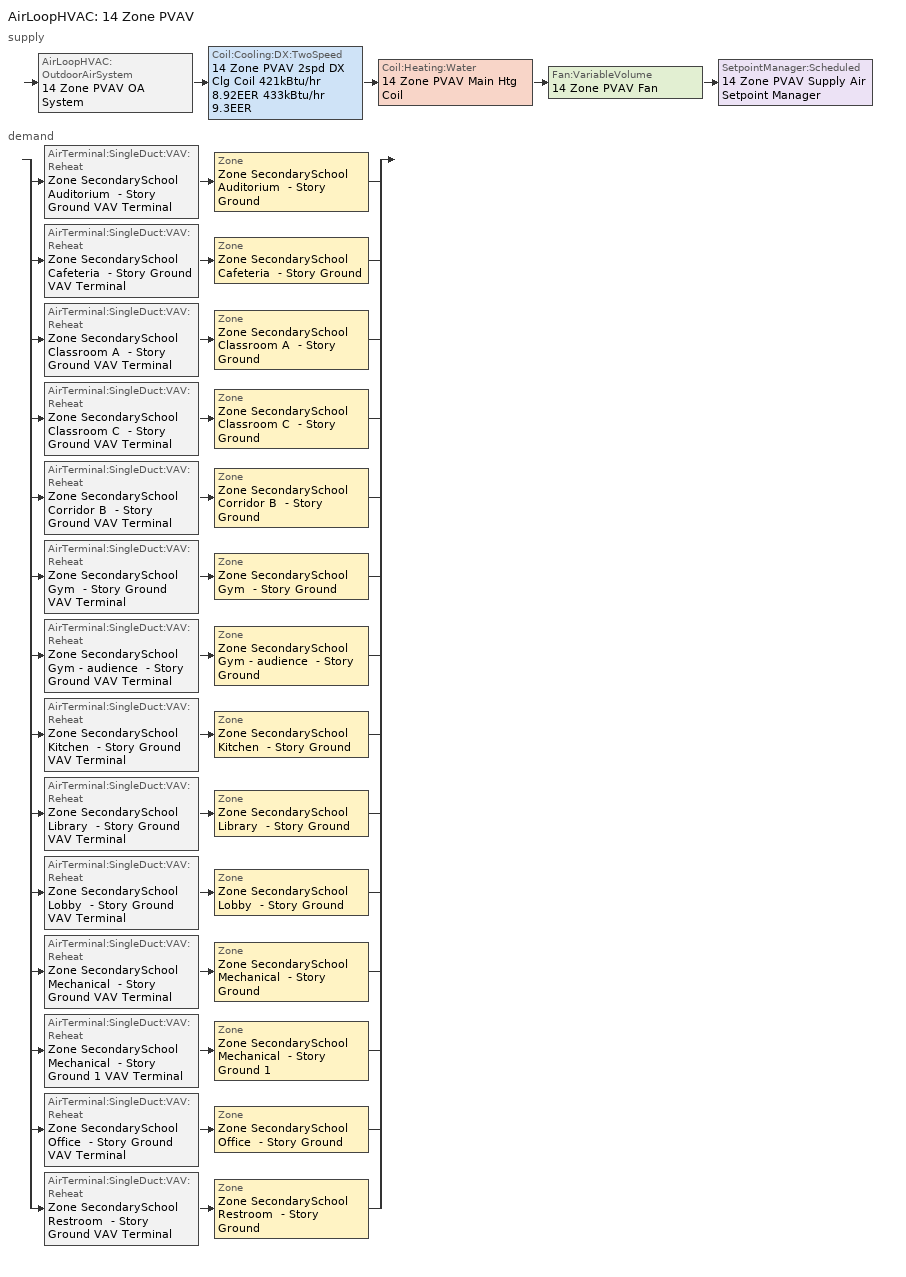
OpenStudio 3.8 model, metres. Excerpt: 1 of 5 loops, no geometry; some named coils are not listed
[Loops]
AirLoopHVAC '14 Zone PVAV'
 supply: AirLoopHVAC:OutdoorAirSystem '14 Zone PVAV OA System' > Coil:Cooling:DX:TwoSpeed '14 Zone PVAV 2spd DX Clg Coil 421kBtu/hr 8.92EER 433kBtu/hr 9.3EER' > Coil:Heating:Water '14 Zone PVAV Main Htg Coil' > Fan:VariableVolume '14 Zone PVAV Fan' > SetpointManager:Scheduled '14 Zone PVAV Supply Air Setpoint Manager'
 demand: split
  | AirTerminal:SingleDuct:VAV:Reheat 'Zone SecondarySchool Auditorium  - Story Ground VAV Terminal' > Zone 'Zone SecondarySchool Auditorium  - Story Ground'
  | AirTerminal:SingleDuct:VAV:Reheat 'Zone SecondarySchool Cafeteria  - Story Ground VAV Terminal' > Zone 'Zone SecondarySchool Cafeteria  - Story Ground'
  | AirTerminal:SingleDuct:VAV:Reheat 'Zone SecondarySchool Classroom A  - Story Ground VAV Terminal' > Zone 'Zone SecondarySchool Classroom A  - Story Ground'
  | AirTerminal:SingleDuct:VAV:Reheat 'Zone SecondarySchool Classroom C  - Story Ground VAV Terminal' > Zone 'Zone SecondarySchool Classroom C  - Story Ground'
  | AirTerminal:SingleDuct:VAV:Reheat 'Zone SecondarySchool Corridor B  - Story Ground VAV Terminal' > Zone 'Zone SecondarySchool Corridor B  - Story Ground'
  | AirTerminal:SingleDuct:VAV:Reheat 'Zone SecondarySchool Gym  - Story Ground VAV Terminal' > Zone 'Zone SecondarySchool Gym  - Story Ground'
  | AirTerminal:SingleDuct:VAV:Reheat 'Zone SecondarySchool Gym - audience  - Story Ground VAV Terminal' > Zone 'Zone SecondarySchool Gym - audience  - Story Ground'
  | AirTerminal:SingleDuct:VAV:Reheat 'Zone SecondarySchool Kitchen  - Story Ground VAV Terminal' > Zone 'Zone SecondarySchool Kitchen  - Story Ground'
  | AirTerminal:SingleDuct:VAV:Reheat 'Zone SecondarySchool Library  - Story Ground VAV Terminal' > Zone 'Zone SecondarySchool Library  - Story Ground'
  | AirTerminal:SingleDuct:VAV:Reheat 'Zone SecondarySchool Lobby  - Story Ground VAV Terminal' > Zone 'Zone SecondarySchool Lobby  - Story Ground'
  | AirTerminal:SingleDuct:VAV:Reheat 'Zone SecondarySchool Mechanical  - Story Ground VAV Terminal' > Zone 'Zone SecondarySchool Mechanical  - Story Ground'
  | AirTerminal:SingleDuct:VAV:Reheat 'Zone SecondarySchool Mechanical  - Story Ground 1 VAV Terminal' > Zone 'Zone SecondarySchool Mechanical  - Story Ground 1'
  | AirTerminal:SingleDuct:VAV:Reheat 'Zone SecondarySchool Office  - Story Ground VAV Terminal' > Zone 'Zone SecondarySchool Office  - Story Ground'
  | AirTerminal:SingleDuct:VAV:Reheat 'Zone SecondarySchool Restroom  - Story Ground VAV Terminal' > Zone 'Zone SecondarySchool Restroom  - Story Ground'
[Sizing:Zone] Zone Cooling Design Supply Air Temperature Input Method=SupplyAirTemperature; Zone Cooling Design Supply Air Temperature {C}=12.7778; Zone Cooling Design Supply Air Temperature Difference {deltaC}=11.11; Zone Heating Design Supply Air Temperature Input Method=SupplyAirTemperature; Zone Heating Design Supply Air Temperature {C}=50; Zone Heating Design Supply Air Temperature Difference {deltaC}=11.11; Zone Cooling Design Supply Air Humidity Ratio {kg-H2O/kg-air}=0.0085; Zone Heating Design Supply Air Humidity Ratio {kg-H2O/kg-air}=0.008; Cooling Design Air Flow Method=DesignDay; Heating Design Air Flow Method=DesignDay; Account for Dedicated Outdoor Air System=No; Dedicated Outdoor Air System Control Strategy=NeutralSupplyAir; Dedicated Outdoor Air Low Setpoint Temperature for Design {C}=autosize; Dedicated Outdoor Air High Setpoint Temperature for Design {C}=autosize; Zone Load Sizing Method=Sensible Load Only No Latent Load; Zone Latent Cooling Design Supply Air Humidity Ratio Input Method=HumidityRatioDifference; Zone Cooling Design Supply Air Humidity Ratio Difference {kgWater/kgDryAir}=0.005; Zone Latent Heating Design Supply Air Humidity Ratio Input Method=HumidityRatioDifference; Zone Humidification Design Supply Air Humidity Ratio Difference {kgWater/kgDryAir}=0.005
Zone SecondarySchool Classroom A  - Story Ground; Zone SecondarySchool Corridor B  - Story Ground; Zone SecondarySchool Classroom C  - Story Ground; Zone SecondarySchool Mechanical  - Story Ground; Zone SecondarySchool Library  - Story Ground; Zone SecondarySchool Office  - Story Ground; Zone SecondarySchool Cafeteria  - Story Ground; Zone SecondarySchool Kitchen  - Story Ground; Zone SecondarySchool Lobby  - Story Ground; Zone SecondarySchool Restroom  - Story Ground; Zone SecondarySchool Mechanical  - Story Ground 1; Zone SecondarySchool Gym  - Story Ground; Zone SecondarySchool Auditorium  - Story Ground; Zone SecondarySchool Gym - audience  - Story Ground
[Zone equipment]
Zone SecondarySchool Classroom A  - Story Ground: Zone SecondarySchool Classroom A  - Story Ground VAV Terminal
Zone SecondarySchool Corridor B  - Story Ground: Zone SecondarySchool Corridor B  - Story Ground VAV Terminal
Zone SecondarySchool Classroom C  - Story Ground: Zone SecondarySchool Classroom C  - Story Ground VAV Terminal
Zone SecondarySchool Mechanical  - Story Ground: Zone SecondarySchool Mechanical  - Story Ground VAV Terminal
Zone SecondarySchool Library  - Story Ground: Zone SecondarySchool Library  - Story Ground VAV Terminal
Zone SecondarySchool Office  - Story Ground: Zone SecondarySchool Office  - Story Ground VAV Terminal
Zone SecondarySchool Cafeteria  - Story Ground: Zone SecondarySchool Kitchen  - Story Ground Transfer Air Source, Zone SecondarySchool Cafeteria  - Story Ground VAV Terminal
Zone SecondarySchool Kitchen  - Story Ground: Zone SecondarySchool Kitchen  - Story Ground Exhaust Fan, Zone SecondarySchool Kitchen  - Story Ground VAV Terminal
Zone SecondarySchool Lobby  - Story Ground: Zone SecondarySchool Lobby  - Story Ground VAV Terminal
Zone SecondarySchool Restroom  - Story Ground: Zone SecondarySchool Restroom  - Story Ground Exhaust Fan, Zone SecondarySchool Restroom  - Story Ground VAV Terminal
Zone SecondarySchool Mechanical  - Story Ground 1: Zone SecondarySchool Mechanical  - Story Ground 1 VAV Terminal
Zone SecondarySchool Gym  - Story Ground: Zone SecondarySchool Gym  - Story Ground VAV Terminal
Zone SecondarySchool Auditorium  - Story Ground: Zone SecondarySchool Auditorium  - Story Ground VAV Terminal
Zone SecondarySchool Gym - audience  - Story Ground: Zone SecondarySchool Gym - audience  - Story Ground VAV Terminal
[Fan:ZoneExhaust] Fan Total Efficiency=0.0273754; Pressure Rise {Pa}=124.544; System Availability Manager Coupling Mode=Decoupled
Name | Availability Schedule | Maximum Flow Rate {m3/s} | Flow Fraction Schedule | Balanced Exhaust Fraction Schedule
Zone SecondarySchool Kitchen  - Story Ground Exhaust Fan | SecondarySchool Kitchen Exhaust | 0.0635949 | SecondarySchool Kitchen Exhaust | SchoolSecondary Kitchen Exhaust Fan Balanced Exhaust Fraction Schedule
Zone SecondarySchool Kitchen  - Story Ground Transfer Air Source | SecondarySchool Kitchen Exhaust | 0.0474607
Zone SecondarySchool Restroom  - Story Ground Exhaust Fan | Always On Discrete | 0.0497032 | Always On Discrete
[SetpointManager:Scheduled]
14 Zone PVAV Supply Air Setpoint Manager: Control Variable=Temperature; Schedule=Supply Air Temp - 55.0F; Setpoint Node or NodeList=14 Zone PVAV Supply Outlet Node
[Refrigeration:WalkIn] Availability Schedule=Always On Discrete; Rated Total Heating Power {W}=0; Rated Circulation Fan Power {W}=0; Rated Total Lighting Power {W}=240; Lighting Schedule=Always On; Defrost Control Type=TimeSchedule; Temperature Termination Defrost Fraction to Ice=0.7; Insulated Floor Surface Area {m2}=22.2967; Insulated Floor U-Value {W/m2-K}=0.207
Name | Rated Coil Cooling Capacity {W} | Operating Temperature {C} | Rated Cooling Source Temperature {C} | Rated Cooling Coil Fan Power {W} | Defrost Type | Defrost Schedule | Defrost Drip-Down Schedule | Defrost Power {W} | WalkIn Zone Boundary 1
Secondary School Cooler | 5597.66 | 2 | -3.88889 | 400 | OffCycle | Refrigeration Defrost Schedule | Refrigeration Dripdown Schedule | 0 | Refrigeration Walk In Zone Boundary 1
Secondary School Freezer | 5363.2 | -23 | -28.3333 | 500 | Electric | Refrigeration Defrost Schedule 1 | Refrigeration Dripdown Schedule 1 | 3000 | Refrigeration Walk In Zone Boundary 2
[Refrigeration:WalkIn:ZoneBoundary] Zone=Zone SecondarySchool Kitchen  - Story Ground; Total Insulated Surface Area Facing Zone {m2}=43.4; Insulated Surface U-Value Facing Zone {W/m2-K}=0.235; Area of Stocking Doors Facing Zone {m2}=2; Height of Stocking Doors Facing Zone {m}=2; Stocking Door Opening Schedule Name Facing Zone=door_wi_sched; Stocking Door Opening Protection Type Facing Zone=None
Refrigeration Walk In Zone Boundary 1; Refrigeration Walk In Zone Boundary 2
[AirLoopHVAC]
14 Zone PVAV: Availability Schedule=14 Zone PVAV Occ Sch; Design Supply Air Flow Rate {m3/s}=14.8026; Design Return Air Flow Fraction of Supply Air Flow=1
[Sizing:System]
14 Zone PVAV: Type of Load to Size On=Sensible; Design Outdoor Air Flow Rate {m3/s}=14.8026; Central Heating Maximum System Air Flow Ratio=0.3; Preheat Design Temperature {C}=7.22222; Preheat Design Humidity Ratio {kg-H2O/kg-Air}=0.008; Precool Design Temperature {C}=12.7778; Precool Design Humidity Ratio {kg-H2O/kg-Air}=0.008; Central Cooling Design Supply Air Temperature {C}=12.7778; Central Heating Design Supply Air Temperature {C}=12.7778; Sizing Option=Coincident; 100% Outdoor Air in Cooling=No; 100% Outdoor Air in Heating=No; Central Cooling Design Supply Air Humidity Ratio {kg-H2O/kg-Air}=0.0085; Central Heating Design Supply Air Humidity Ratio {kg-H2O/kg-Air}=0.008; Cooling Design Air Flow Method=DesignDay; Heating Design Air Flow Method=DesignDay; System Outdoor Air Method=ZoneSum; Zone Maximum Outdoor Air Fraction=1; Cooling Supply Air Flow Rate Per Floor Area {m3/s-m2}=0.00996765; Cooling Fraction of Autosized Cooling Supply Air Flow Rate=1; Cooling Supply Air Flow Rate Per Unit Cooling Capacity {m3/s-W}=3.94755e-05; Heating Supply Air Flow Rate Per Floor Area {m3/s-m2}=0.00996765; Heating Fraction of Autosized Heating Supply Air Flow Rate=1; Heating Fraction of Autosized Cooling Supply Air Flow Rate=1; Heating Supply Air Flow Rate Per Unit Heating Capacity {m3/s-W}=3.15882e-05; Cooling Design Capacity Method=CoolingDesignCapacity; Cooling Design Capacity {W}=80036.66; Cooling Design Capacity Per Floor Area {W/m2}=234.7; Fraction of Autosized Cooling Design Capacity=1; Heating Design Capacity Method=HeatingDesignCapacity; Heating Design Capacity {W}=49368.85; Heating Design Capacity Per Floor Area {W/m2}=157; Fraction of Autosized Heating Design Capacity=1; Central Cooling Capacity Control Method=OnOff; Occupant Diversity=1
[Fan:VariableVolume]
14 Zone PVAV Fan: Availability Schedule=Always On Discrete; Fan Total Efficiency=0.6006; Pressure Rise {Pa}=1574.24; Maximum Flow Rate {m3/s}=14.8026; Fan Power Minimum Flow Rate Input Method=Fraction; Fan Power Minimum Flow Fraction=0.25; Fan Power Minimum Air Flow Rate {m3/s}=0; Motor Efficiency=0.924; Motor In Airstream Fraction=1; Fan Power Coefficient 1=0.04076; Fan Power Coefficient 2=0.0881; Fan Power Coefficient 3=-0.0729; Fan Power Coefficient 4=0.9437; Fan Power Coefficient 5=0
[Coil:Cooling:DX:TwoSpeed]
14 Zone PVAV 2spd DX Clg Coil 421kBtu/hr 8.92EER 433kBtu/hr 9.3EER: Availability Schedule=Always On Discrete; Rated High Speed Total Cooling Capacity {W}=245035; Rated High Speed Sensible Heat Ratio=0.800655; Rated High Speed COP {W/W}=3.23281; Rated High Speed Air Flow Rate {m3/s}=14.8026; Rated High Speed Evaporator Fan Power Per Volume Flow Rate 2017 {W/(m3/s)}=773.3; Rated High Speed Evaporator Fan Power Per Volume Flow Rate 2023 {W/(m3/s)}=934.4; Unit Internal Static Air Pressure {Pa}=773.3; Total Cooling Capacity Function of Temperature Curve=CoilClgDXQRatio_fTwbToadbSI; Total Cooling Capacity Function of Flow Fraction Curve=CoilClgDXSnglQRatio_fCFMRatio; Energy Input Ratio Function of Temperature Curve=CoilClgDXEIRRatio_fTwbToadbSI; Energy Input Ratio Function of Flow Fraction Curve=CoilClgDXSnglEIRRatio_fCFMRatio; Part Load Fraction Correlation Curve=CoilClgDXEIRRatio_fQFrac; Rated Low Speed Total Cooling Capacity {W}=81670.1; Rated Low Speed Sensible Heat Ratio=0.800655; Rated Low Speed COP {W/W}=3.23281; Rated Low Speed Air Flow Rate {m3/s}=4.93369; Rated Low Speed Evaporator Fan Power Per Volume Flow Rate 2017 {W/(m3/s)}=773.3; Rated Low Speed Evaporator Fan Power Per Volume Flow Rate 2023 {W/(m3/s)}=934.4; Low Speed Total Cooling Capacity Function of Temperature Curve=CoilClgDXQRatio_fTwbToadbSI; Low Speed Energy Input Ratio Function of Temperature Curve=CoilClgDXEIRRatio_fTwbToadbSI; Condenser Type=AirCooled; Minimum Outdoor Dry-Bulb Temperature for Compressor Operation {C}=-25; High Speed Evaporative Condenser Effectiveness=0.9; High Speed Evaporative Condenser Air Flow Rate {m3/s}=Autosize; High Speed Evaporative Condenser Pump Rated Power Consumption {W}=Autosize; Low Speed Evaporative Condenser Effectiveness=0.9; Low Speed Evaporative Condenser Air Flow Rate {m3/s}=Autosize; Low Speed Evaporative Condenser Pump Rated Power Consumption {W}=Autosize; Basin Heater Capacity {W/K}=0; Basin Heater Setpoint Temperature {C}=2
[Controller:OutdoorAir]
14 Zone PVAV OA Controller: Minimum Outdoor Air Flow Rate {m3/s}=0; Maximum Outdoor Air Flow Rate {m3/s}=14.8026; Economizer Control Type=FixedDryBulb; Economizer Control Action Type=ModulateFlow; Economizer Maximum Limit Dry-Bulb Temperature {C}=21.1111; Lockout Type=LockoutWithCompressor; Minimum Limit Type=FixedMinimum; Minimum Outdoor Air Schedule=14 Zone PVAV Occ Sch; Minimum Fraction of Outdoor Air Schedule=FRAC_OA_MIN_ems_14_Zone_PVAV_OA_Controller; Maximum Fraction of Outdoor Air Schedule=FRAC_OA_MAX_ems_14_Zone_PVAV_OA_Controller; Controller Mechanical Ventilation=14 Zone PVAV Mechanical Ventilation Controller; High Humidity Control=No; Heat Recovery Bypass Control Type=BypassWhenWithinEconomizerLimits; Economizer Operation Staging=InterlockedWithMechanicalCooling
[Controller:MechanicalVentilation]
14 Zone PVAV Mechanical Ventilation Controller: Availability Schedule=Always On Discrete; Demand Controlled Ventilation=Yes; System Outdoor Air Method=ZoneSum
[AirLoopHVAC:OutdoorAirSystem]
14 Zone PVAV OA System: Controller=14 Zone PVAV OA Controller
[AirTerminal:SingleDuct:VAV:Reheat] Availability Schedule=Always On Discrete; Zone Minimum Air Flow Input Method=Constant; Constant Minimum Air Flow Fraction=0.3; Minimum Hot Water or Steam Flow Rate {m3/s}=0; Convergence Tolerance=0.001; Damper Heating Action=ReverseWithLimits; Maximum Flow Fraction During Reheat=0.5; Maximum Reheat Air Temperature {C}=50; Control For Outdoor Air=No
Name | Maximum Air Flow Rate {m3/s} | Fixed Minimum Air Flow Rate {m3/s} | Reheat Coil | Maximum Hot Water or Steam Flow Rate {m3/s} | Maximum Flow per Zone Floor Area During Reheat {m3/s-m2}
Zone SecondarySchool Auditorium  - Story Ground VAV Terminal | 1.11152 | 0.333455 | Zone SecondarySchool Auditorium  - Story Ground Reheat Coil | 0.00110953 | 0.00678246
Zone SecondarySchool Cafeteria  - Story Ground VAV Terminal | 0.533003 | 0.159901 | Zone SecondarySchool Cafeteria  - Story Ground Reheat Coil | 0.00053207 | 0.00513855
Zone SecondarySchool Classroom A  - Story Ground VAV Terminal | 2.50413 | 0.75124 | Zone SecondarySchool Classroom A  - Story Ground Reheat Coil | 0.00249971 | 0.00436577
Zone SecondarySchool Classroom C  - Story Ground VAV Terminal | 2.74239 | 0.822717 | Zone SecondarySchool Classroom C  - Story Ground Reheat Coil | 0.00251228 | 0.00478115
Zone SecondarySchool Corridor B  - Story Ground VAV Terminal | 1.27184 | 0.381552 | Zone SecondarySchool Corridor B  - Story Ground Reheat Coil | 0.00126951 | 0.00182435
Zone SecondarySchool Gym  - Story Ground VAV Terminal | 2.58026 | 0.774079 | Zone SecondarySchool Gym  - Story Ground Reheat Coil | 0.00257565 | 0.00786457
Zone SecondarySchool Gym - audience  - Story Ground VAV Terminal | 1.77631 | 0.532894 | Zone SecondarySchool Gym - audience  - Story Ground Reheat Coil | 0.00177314 | 0.00857595
Zone SecondarySchool Kitchen  - Story Ground VAV Terminal | 0.227246 | 0.0681738 | Zone SecondarySchool Kitchen  - Story Ground Reheat Coil | 0.000226846 | 0.0063534
Zone SecondarySchool Library  - Story Ground VAV Terminal | 0.462618 | 0.138785 | Zone SecondarySchool Library  - Story Ground Reheat Coil | 0.000461796 | 0.0033164
Zone SecondarySchool Lobby  - Story Ground VAV Terminal | 0.230602 | 0.0691807 | Zone SecondarySchool Lobby  - Story Ground Reheat Coil | 0.000230192 | 0.00331399
Zone SecondarySchool Mechanical  - Story Ground VAV Terminal | 0.0751193 | 0.0225358 | Zone SecondarySchool Mechanical  - Story Ground Reheat Coil | 7.49889e-05 | 0.00360574
Zone SecondarySchool Mechanical  - Story Ground 1 VAV Terminal | 0.499488 | 0.149846 | Zone SecondarySchool Mechanical  - Story Ground 1 Reheat Coil | 0.000498617 | 0.00539126
Zone SecondarySchool Office  - Story Ground VAV Terminal | 0.778585 | 0.233575 | Zone SecondarySchool Office  - Story Ground Reheat Coil | 0.000777218 | 0.00440969
Zone SecondarySchool Restroom  - Story Ground VAV Terminal | 0.236241 | 0.0708722 | Zone SecondarySchool Restroom  - Story Ground Reheat Coil | 0.000235824 | 0.00339502
[Schedule:Ruleset]
Name | Default Day Schedule | Winter Design Day Schedule | Summer Design Day Schedule
SecondarySchool Kitchen Exhaust | SecondarySchool Kitchen Exhaust Default | SecondarySchool Kitchen Exhaust Winter Design Day
SchoolSecondary Kitchen Exhaust Fan Balanced Exhaust Fraction Schedule | SchoolSecondary Kitchen Exhaust Fan Balanced Exhaust Fraction Schedule Default | SchoolSecondary Kitchen Exhaust Fan Balanced Exhaust Fraction Schedule Winter Design Day | SchoolSecondary Kitchen Exhaust Fan Balanced Exhaust Fraction Schedule Summer Design Day
Always On | Always On Default
door_wi_sched | door_wi_sched Default
Refrigeration Defrost Schedule | Refrigeration Defrost Schedule Default - Secondary School Cooler
Refrigeration Dripdown Schedule | Refrigeration Dripdown Schedule Default - Secondary School Cooler
Refrigeration Defrost Schedule 1 | Refrigeration Defrost Schedule Default - Secondary School Freezer
Refrigeration Dripdown Schedule 1 | Refrigeration Dripdown Schedule Default - Secondary School Freezer
Supply Air Temp - 55.0F | Supply Air Temp - 55.0F Default
14 Zone PVAV Occ Sch | 14 Zone PVAV Occ Sch Default | 14 Zone PVAV Occ Sch Winter Design Day | 14 Zone PVAV Occ Sch Summer Design Day
[Schedule:Day]
SecondarySchool Kitchen Exhaust Default: Average, 2, 0, 0, 22, 30, 1, 24, 0, 0
SecondarySchool Kitchen Exhaust Winter Design Day; 14 Zone PVAV Occ Sch Sunday: 24, 0, 0
SecondarySchool Kitchen Exhaust WntrDsn|Wknd Day; SchoolSecondary Kitchen Exhaust Fan Balanced Exhaust Fraction Schedule Default; SchoolSecondary Kitchen Exhaust Fan Balanced Exhaust Fraction Schedule Wknd Day; SchoolSecondary Kitchen Exhaust Fan Balanced Exhaust Fraction Schedule Wknd Day 1: Average, 6, 45, 0, 24, 0, 0
SchoolSecondary Kitchen Exhaust Fan Balanced Exhaust Fraction Schedule Wkdy Day: Average, 4, 0, 0, 15, 45, 0.746296, 24, 0, 0
SchoolSecondary Kitchen Exhaust Fan Balanced Exhaust Fraction Schedule Wkdy Day 1; SchoolSecondary Kitchen Exhaust Fan Balanced Exhaust Fraction Schedule Wkdy Day 2: Average, 4, 0, 0, 22, 30, 0.746296, 24, 0, 0
SchoolSecondary Kitchen Exhaust Fan Balanced Exhaust Fraction Schedule Winter Design Day; SchoolSecondary Kitchen Exhaust Fan Balanced Exhaust Fraction Schedule Summer Design Day: 8, 0, 0, 21, 0, 0.746296, 24, 0, 0
Always On Default; 14 Zone PVAV Occ Sch Winter Design Day; 14 Zone PVAV Occ Sch Summer Design Day: 24, 0, 1
door_wi_sched Default: 6, 0, 0, 22, 0, 0.0625, 24, 0, 0
Refrigeration Defrost Schedule Default - Secondary School Cooler; Refrigeration Dripdown Schedule Default - Secondary School Cooler: 0, 59, 0, 24, 0, 0
Refrigeration Defrost Schedule Default - Secondary School Freezer; Refrigeration Dripdown Schedule Default - Secondary School Freezer: 0, 45, 0, 24, 0, 0
Supply Air Temp - 55.0F Default; autogen Supply Air Temp - 55.0F 0_day_sch: Average, 24, 0, 12.7778
14 Zone PVAV Occ Sch Default; 14 Zone PVAV Occ Sch Monday 2; 14 Zone PVAV Occ Sch Tuesday; 14 Zone PVAV Occ Sch Tuesday 2; 14 Zone PVAV Occ Sch Wednesday; 14 Zone PVAV Occ Sch Wednesday 2; 14 Zone PVAV Occ Sch Thursday; 14 Zone PVAV Occ Sch Thursday 2; 14 Zone PVAV Occ Sch Friday; 14 Zone PVAV Occ Sch Friday 2: 3, 0, 0, 22, 45, 1, 24, 0, 0
14 Zone PVAV Occ Sch Monday 1; 14 Zone PVAV Occ Sch Tuesday 1; 14 Zone PVAV Occ Sch Wednesday 1; 14 Zone PVAV Occ Sch Thursday 1; 14 Zone PVAV Occ Sch Friday 1: 4, 0, 0, 22, 30, 1, 24, 0, 0
[Schedule:Rule]
Schedule Rule 42: Schedule Ruleset=SecondarySchool Kitchen Exhaust; Rule Order=0; Day Schedule=SecondarySchool Kitchen Exhaust WntrDsn|Wknd Day; Apply Sunday=Yes; Apply Saturday=Yes; Date Specification Type=DateRange; Start Month=1; Start Day=1; End Month=12; End Day=31
Schedule Rule 43: Schedule Ruleset=SchoolSecondary Kitchen Exhaust Fan Balanced Exhaust Fraction Schedule; Rule Order=4; Day Schedule=SchoolSecondary Kitchen Exhaust Fan Balanced Exhaust Fraction Schedule Wkdy Day; Date Specification Type=DateRange; Start Month=1; Start Day=1; End Month=6; End Day=30; Apply Monday=Yes; Apply Tuesday=Yes; Apply Wednesday=Yes; Apply Thursday=Yes; Apply Friday=Yes
Schedule Rule 44: Schedule Ruleset=SchoolSecondary Kitchen Exhaust Fan Balanced Exhaust Fraction Schedule; Rule Order=3; Day Schedule=SchoolSecondary Kitchen Exhaust Fan Balanced Exhaust Fraction Schedule Wkdy Day 1; Date Specification Type=DateRange; Start Month=7; Start Day=1; End Month=9; End Day=1; Apply Monday=Yes; Apply Tuesday=Yes; Apply Wednesday=Yes; Apply Thursday=Yes; Apply Friday=Yes
Schedule Rule 45: Schedule Ruleset=SchoolSecondary Kitchen Exhaust Fan Balanced Exhaust Fraction Schedule; Rule Order=2; Day Schedule=SchoolSecondary Kitchen Exhaust Fan Balanced Exhaust Fraction Schedule Wkdy Day 2; Date Specification Type=DateRange; Start Month=9; Start Day=1; End Month=12; End Day=31; Apply Monday=Yes; Apply Tuesday=Yes; Apply Wednesday=Yes; Apply Thursday=Yes; Apply Friday=Yes
Schedule Rule 46: Schedule Ruleset=SchoolSecondary Kitchen Exhaust Fan Balanced Exhaust Fraction Schedule; Rule Order=1; Day Schedule=SchoolSecondary Kitchen Exhaust Fan Balanced Exhaust Fraction Schedule Wknd Day; Apply Sunday=Yes; Apply Saturday=Yes; Date Specification Type=DateRange; Start Month=1; Start Day=1; End Month=6; End Day=30
Schedule Rule 47: Schedule Ruleset=SchoolSecondary Kitchen Exhaust Fan Balanced Exhaust Fraction Schedule; Rule Order=0; Day Schedule=SchoolSecondary Kitchen Exhaust Fan Balanced Exhaust Fraction Schedule Wknd Day 1; Apply Sunday=Yes; Apply Saturday=Yes; Date Specification Type=DateRange; Start Month=7; Start Day=1; End Month=9; End Day=1
autogen Supply Air Temp - 55.0F 0: Schedule Ruleset=Supply Air Temp - 55.0F; Rule Order=0; Day Schedule=autogen Supply Air Temp - 55.0F 0_day_sch; Apply Sunday=Yes; Apply Saturday=Yes; Date Specification Type=SpecificDates; Apply Monday=Yes; Apply Tuesday=Yes; Apply Wednesday=Yes; Apply Thursday=Yes; Apply Friday=Yes; Specific Month 1=1; Specific Day 1=6; Specific Month 2=1; Specific Day 2=7; Specific Month 3=1; Specific Day 3=13; Specific Month 4=1; Specific Day 4=14; Specific Month 5=1; Specific Day 5=20; Specific Month 6=1; Specific Day 6=21; Specific Month 7=1; Specific Day 7=27; Specific Month 8=1; Specific Day 8=28; Specific Month 9=2; Specific Day 9=3; Specific Month 10=2; Specific Day 10=4; Specific Month 11=2; Specific Day 11=10; Specific Month 12=2; Specific Day 12=11; Specific Month 13=2; Specific Day 13=17; Specific Month 14=2; Specific Day 14=18; Specific Month 15=2; Specific Day 15=24; Specific Month 16=2; Specific Day 16=25; Specific Month 17=3; Specific Day 17=3; Specific Month 18=3; Specific Day 18=4; Specific Month 19=3; Specific Day 19=10; Specific Month 20=3; Specific Day 20=11; Specific Month 21=3; Specific Day 21=17; Specific Month 22=3; Specific Day 22=18; Specific Month 23=3; Specific Day 23=24; Specific Month 24=3; Specific Day 24=25; Specific Month 25=3; Specific Day 25=31; Specific Month 26=4; Specific Day 26=1; Specific Month 27=4; Specific Day 27=7; Specific Month 28=4; Specific Day 28=8; Specific Month 29=4; Specific Day 29=14; Specific Month 30=4; Specific Day 30=15; Specific Month 31=4; Specific Day 31=21; Specific Month 32=4; Specific Day 32=22; Specific Month 33=4; Specific Day 33=28; Specific Month 34=4; Specific Day 34=29; Specific Month 35=5; Specific Day 35=5; Specific Month 36=5; Specific Day 36=6; Specific Month 37=5; Specific Day 37=12; Specific Month 38=5; Specific Day 38=13; Specific Month 39=5; Specific Day 39=19; Specific Month 40=5; Specific Day 40=20; Specific Month 41=5; Specific Day 41=26; Specific Month 42=5; Specific Day 42=27; Specific Month 43=6; Specific Day 43=2; Specific Month 44=6; Specific Day 44=3; Specific Month 45=6; Specific Day 45=9; Specific Month 46=6; Specific Day 46=10; Specific Month 47=6; Specific Day 47=16; Specific Month 48=6; Specific Day 48=17; Specific Month 49=6; Specific Day 49=23; Specific Month 50=6; Specific Day 50=24; Specific Month 51=6; Specific Day 51=30; Specific Month 52=7; Specific Day 52=1; Specific Month 53=7; Specific Day 53=7; Specific Month 54=7; Specific Day 54=8; Specific Month 55=7; Specific Day 55=14; Specific Month 56=7; Specific Day 56=15; Specific Month 57=7; Specific Day 57=21; Specific Month 58=7; Specific Day 58=22; Specific Month 59=7; Specific Day 59=28; Specific Month 60=7; Specific Day 60=29; Specific Month 61=8; Specific Day 61=4; Specific Month 62=8; Specific Day 62=5; Specific Month 63=8; Specific Day 63=11; Specific Month 64=8; Specific Day 64=12; Specific Month 65=8; Specific Day 65=18; Specific Month 66=8; Specific Day 66=19; Specific Month 67=8; Specific Day 67=25; Specific Month 68=8; Specific Day 68=26; Specific Month 69=9; Specific Day 69=1; Specific Month 70=9; Specific Day 70=2; Specific Month 71=9; Specific Day 71=8; Specific Month 72=9; Specific Day 72=9; Specific Month 73=9; Specific Day 73=15; Specific Month 74=9; Specific Day 74=16; Specific Month 75=9; Specific Day 75=22; Specific Month 76=9; Specific Day 76=23; Specific Month 77=9; Specific Day 77=29; Specific Month 78=9; Specific Day 78=30; Specific Month 79=10; Specific Day 79=6; Specific Month 80=10; Specific Day 80=7; Specific Month 81=10; Specific Day 81=13; Specific Month 82=10; Specific Day 82=14; Specific Month 83=10; Specific Day 83=20; Specific Month 84=10; Specific Day 84=21; Specific Month 85=10; Specific Day 85=27; Specific Month 86=10; Specific Day 86=28; Specific Month 87=11; Specific Day 87=3; Specific Month 88=11; Specific Day 88=4; Specific Month 89=11; Specific Day 89=10; Specific Month 90=11; Specific Day 90=11; Specific Month 91=11; Specific Day 91=17; Specific Month 92=11; Specific Day 92=18; Specific Month 93=11; Specific Day 93=24; Specific Month 94=11; Specific Day 94=25; Specific Month 95=12; Specific Day 95=1; Specific Month 96=12; Specific Day 96=2; Specific Month 97=12; Specific Day 97=8; Specific Month 98=12; Specific Day 98=9; Specific Month 99=12; Specific Day 99=15; Specific Month 100=12; Specific Day 100=16; Specific Month 101=12; Specific Day 101=22; Specific Month 102=12; Specific Day 102=23; Specific Month 103=12; Specific Day 103=29; Specific Month 104=12; Specific Day 104=30
14 Zone PVAV Occ Sch Monday Rule 1: Schedule Ruleset=14 Zone PVAV Occ Sch; Rule Order=14; Day Schedule=14 Zone PVAV Occ Sch Monday 1; Date Specification Type=DateRange; Start Month=6; Start Day=26; End Month=8; End Day=27; Apply Monday=Yes
14 Zone PVAV Occ Sch Monday Rule 2: Schedule Ruleset=14 Zone PVAV Occ Sch; Rule Order=13; Day Schedule=14 Zone PVAV Occ Sch Monday 2; Date Specification Type=DateRange; Start Month=8; Start Day=28; End Month=12; End Day=31; Apply Monday=Yes
14 Zone PVAV Occ Sch Tuesday Rule: Schedule Ruleset=14 Zone PVAV Occ Sch; Rule Order=12; Day Schedule=14 Zone PVAV Occ Sch Tuesday; Date Specification Type=DateRange; Start Month=1; Start Day=1; End Month=6; End Day=26; Apply Tuesday=Yes
14 Zone PVAV Occ Sch Tuesday Rule 1: Schedule Ruleset=14 Zone PVAV Occ Sch; Rule Order=11; Day Schedule=14 Zone PVAV Occ Sch Tuesday 1; Date Specification Type=DateRange; Start Month=6; Start Day=27; End Month=8; End Day=28; Apply Tuesday=Yes
14 Zone PVAV Occ Sch Tuesday Rule 2: Schedule Ruleset=14 Zone PVAV Occ Sch; Rule Order=10; Day Schedule=14 Zone PVAV Occ Sch Tuesday 2; Date Specification Type=DateRange; Start Month=8; Start Day=29; End Month=12; End Day=31; Apply Tuesday=Yes
14 Zone PVAV Occ Sch Wednesday Rule: Schedule Ruleset=14 Zone PVAV Occ Sch; Rule Order=9; Day Schedule=14 Zone PVAV Occ Sch Wednesday; Date Specification Type=DateRange; Start Month=1; Start Day=1; End Month=6; End Day=27; Apply Wednesday=Yes
14 Zone PVAV Occ Sch Wednesday Rule 1: Schedule Ruleset=14 Zone PVAV Occ Sch; Rule Order=8; Day Schedule=14 Zone PVAV Occ Sch Wednesday 1; Date Specification Type=DateRange; Start Month=6; Start Day=28; End Month=8; End Day=29; Apply Wednesday=Yes
14 Zone PVAV Occ Sch Wednesday Rule 2: Schedule Ruleset=14 Zone PVAV Occ Sch; Rule Order=7; Day Schedule=14 Zone PVAV Occ Sch Wednesday 2; Date Specification Type=DateRange; Start Month=8; Start Day=30; End Month=12; End Day=31; Apply Wednesday=Yes
14 Zone PVAV Occ Sch Thursday Rule: Schedule Ruleset=14 Zone PVAV Occ Sch; Rule Order=6; Day Schedule=14 Zone PVAV Occ Sch Thursday; Date Specification Type=DateRange; Start Month=1; Start Day=1; End Month=6; End Day=28; Apply Thursday=Yes
14 Zone PVAV Occ Sch Thursday Rule 1: Schedule Ruleset=14 Zone PVAV Occ Sch; Rule Order=5; Day Schedule=14 Zone PVAV Occ Sch Thursday 1; Date Specification Type=DateRange; Start Month=6; Start Day=29; End Month=8; End Day=30; Apply Thursday=Yes
14 Zone PVAV Occ Sch Thursday Rule 2: Schedule Ruleset=14 Zone PVAV Occ Sch; Rule Order=4; Day Schedule=14 Zone PVAV Occ Sch Thursday 2; Date Specification Type=DateRange; Start Month=8; Start Day=31; End Month=12; End Day=31; Apply Thursday=Yes
14 Zone PVAV Occ Sch Friday Rule: Schedule Ruleset=14 Zone PVAV Occ Sch; Rule Order=3; Day Schedule=14 Zone PVAV Occ Sch Friday; Date Specification Type=DateRange; Start Month=1; Start Day=1; End Month=6; End Day=29; Apply Friday=Yes
14 Zone PVAV Occ Sch Friday Rule 1: Schedule Ruleset=14 Zone PVAV Occ Sch; Rule Order=2; Day Schedule=14 Zone PVAV Occ Sch Friday 1; Date Specification Type=DateRange; Start Month=6; Start Day=30; End Month=8; End Day=31; Apply Friday=Yes
14 Zone PVAV Occ Sch Friday Rule 2: Schedule Ruleset=14 Zone PVAV Occ Sch; Rule Order=1; Day Schedule=14 Zone PVAV Occ Sch Friday 2; Date Specification Type=DateRange; Start Month=9; Start Day=1; End Month=12; End Day=31; Apply Friday=Yes
14 Zone PVAV Occ Sch Sunday Rule: Schedule Ruleset=14 Zone PVAV Occ Sch; Rule Order=0; Day Schedule=14 Zone PVAV Occ Sch Sunday; Apply Sunday=Yes; Apply Saturday=Yes; Date Specification Type=DateRange; Start Month=1; Start Day=1; End Month=12; End Day=31
[Schedule:Constant]
Name | Value
Always On Discrete; FRAC_OA_MAX_ems_14_Zone_PVAV_OA_Controller | 1
FRAC_OA_MIN_ems_14_Zone_PVAV_OA_Controller | 0
[Curve:Biquadratic] Minimum Value of x=13.89; Maximum Value of x=25; Minimum Value of y=23.89; Maximum Value of y=46.11; Minimum Curve Output=0.77
Name | Coefficient1 Constant | Coefficient2 x | Coefficient3 x**2 | Coefficient4 y | Coefficient5 y**2 | Coefficient6 x*y | Maximum Curve Output
CoilClgDXQRatio_fTwbToadbSI | 0.86779 | 0.014245 | 0.000554 | -0.007569 | 3.2e-05 | -0.000191 | 1.29
CoilClgDXEIRRatio_fTwbToadbSI | 0.116709 | 0.028458 | -0.000411 | 0.021422 | 0.000162 | -0.00068 | 1.33
[Curve:Cubic]
CoilClgDXEIRRatio_fQFrac: Coefficient1 Constant=0; Coefficient2 x=5.1091; Coefficient3 x**2=-8.5515; Coefficient4 x**3=4.4744; Minimum Value of x=0.7; Maximum Value of x=1
[Curve:Quadratic]
Name | Coefficient1 Constant | Coefficient2 x | Coefficient3 x**2 | Minimum Value of x | Maximum Value of x
CoilClgDXSnglQRatio_fCFMRatio | 0.8 | 0.2 | 0 | 0.5 | 1.5
CoilClgDXSnglEIRRatio_fCFMRatio | 1.156 | -0.1816 | 0.0256 | 0 | 1
